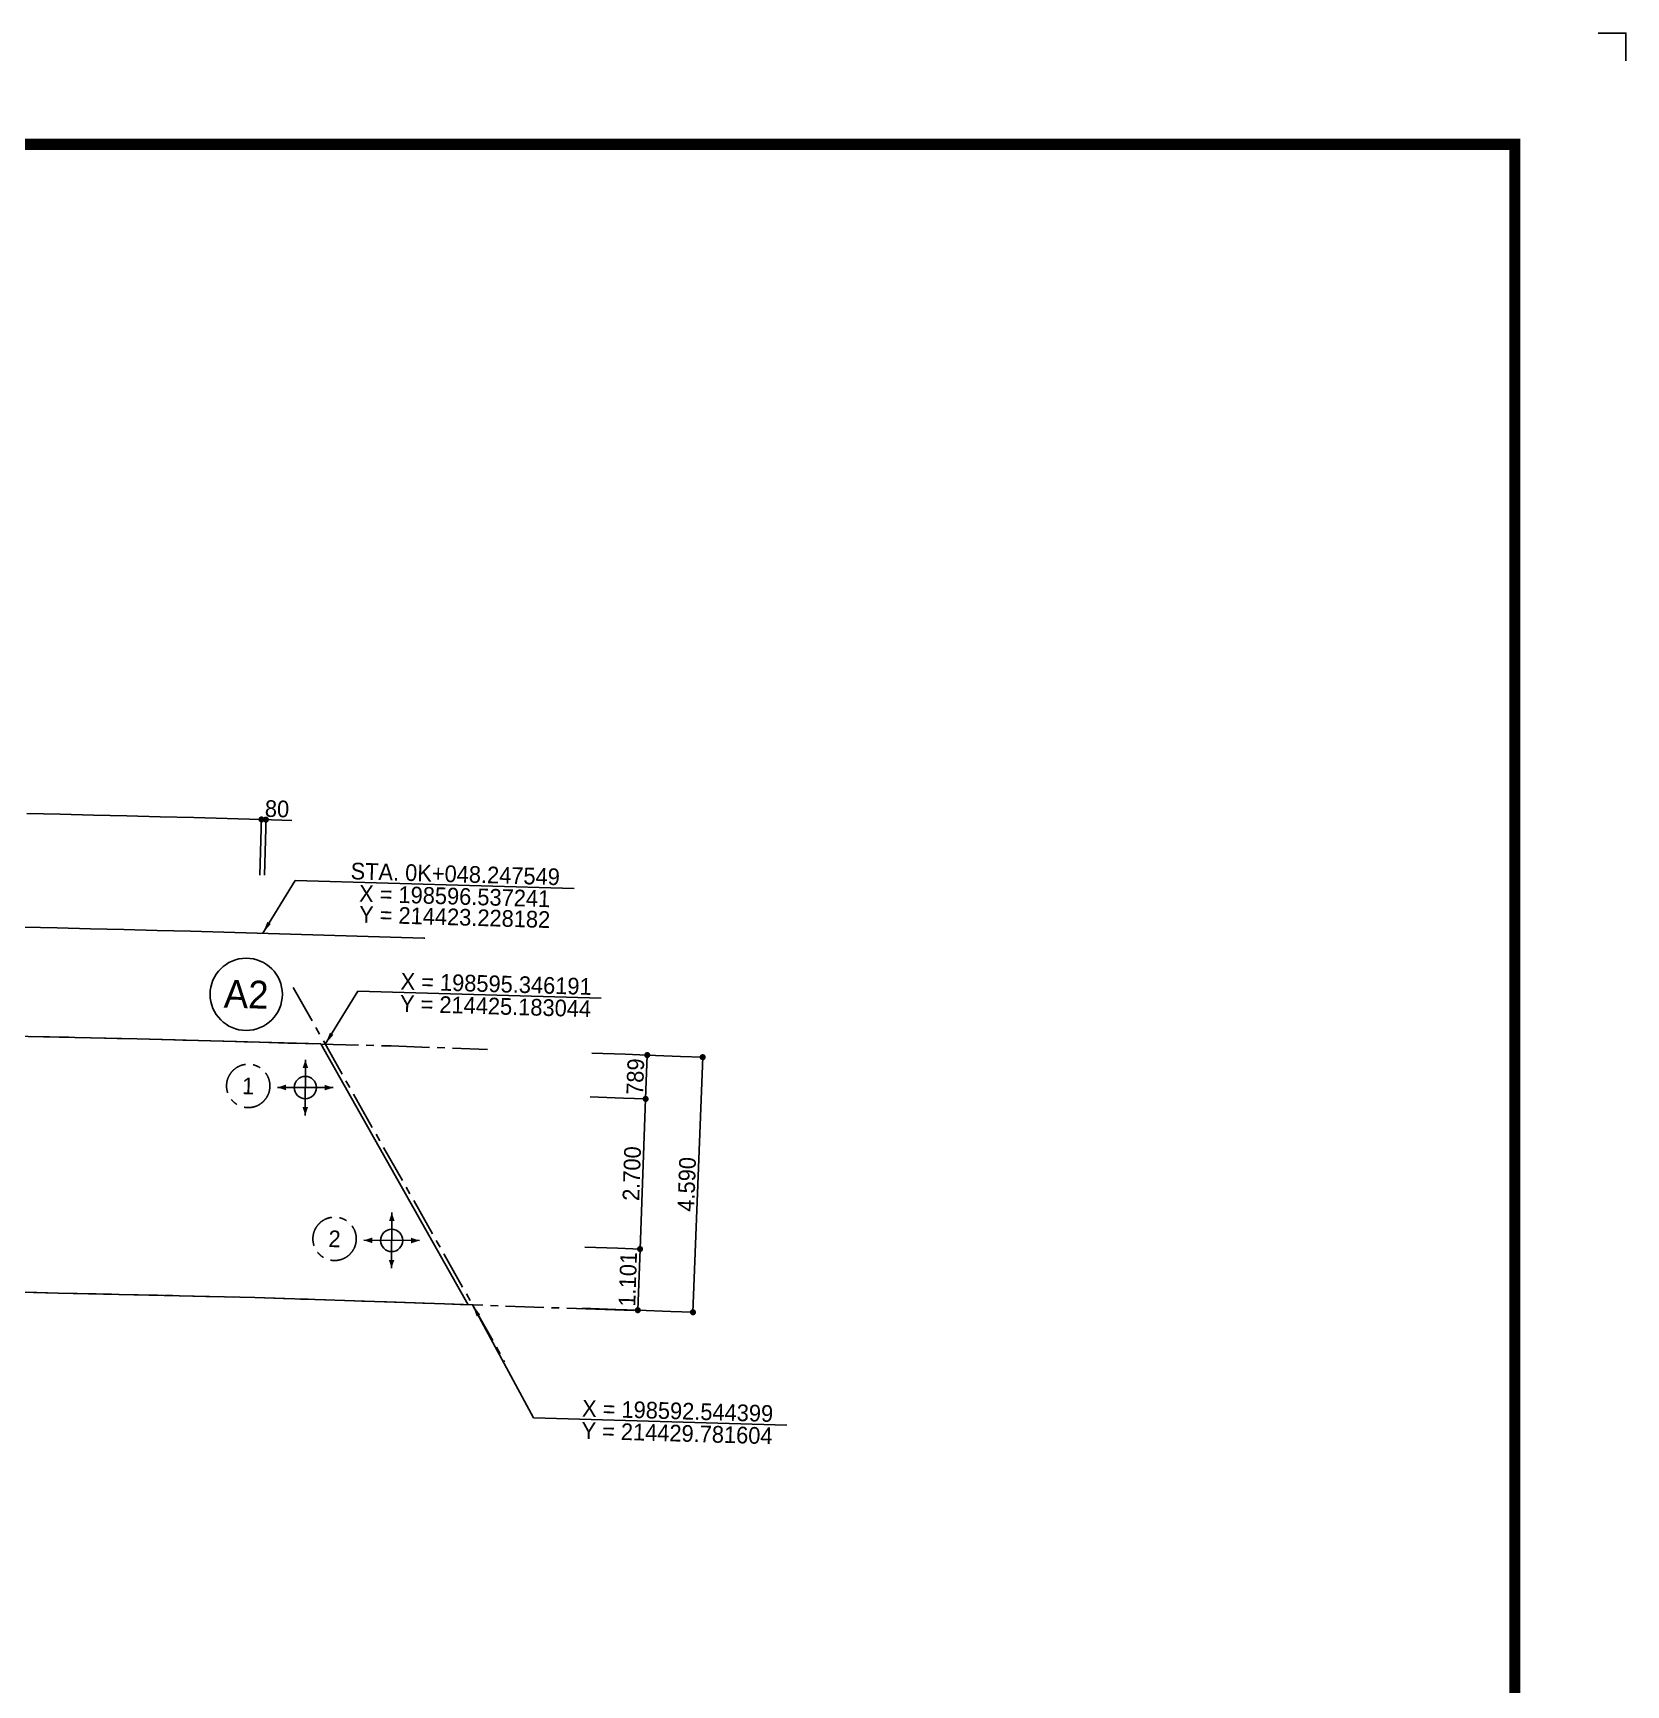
# Model space of a CAD drawing. Header units: feet. Extents: x 0 to 84100, y 0 to 59400.
# Drawn here: x 55453 to 84100, y 29700 to 59400 of the extents above; entities that cross this region are included whole.
import ezdxf
from ezdxf.enums import TextEntityAlignment as Align

# ---------------------------------------------------------------- set-up
doc = ezdxf.new("R2010")
doc.units = ezdxf.units.FT
doc.header["$LTSCALE"] = 550
doc.header["$MEASUREMENT"] = 0
doc.linetypes.add('A-CENTR01', pattern=[2, 1.25, -0.25, 0.25, -0.25])
for name, color, linetype in [('CS-CNTL', 1, 'A-CENTR01'), ('CS-CONC-LEAN', 3, 'CONTINUOUS'), ('CS-CONC-MAJR', 4, 'CONTINUOUS'), ('CS-CONC-REFR', 4, 'A-CENTR01'), ('CS-DIML', 1, 'CONTINUOUS'), ('CS-DIMT', 3, 'CONTINUOUS'), ('CX-BORD-LIN1', 4, 'CONTINUOUS'), ('CX-BORD-LIN2', 3, 'CONTINUOUS'), ('CX-BORD-TEX2', 7, 'CONTINUOUS'), ('CX-BORD-TEX3', 6, 'CONTINUOUS'), ('CX-MISC', 2, 'CONTINUOUS'), ('CZ-TEX2', 3, 'CONTINUOUS')]:
    doc.layers.add(name, color=color, linetype=linetype)
doc.styles.add('A_STANDARD', font='')
doc.styles.add('TB_TEXT', font='')
doc.styles.add('TB_WBTXT', font='')
doc.styles.add('TB_WMTXT', font='')
doc.styles.get('A_STANDARD').set_extended_font_data('Dotum')
doc.styles.get('TB_TEXT').set_extended_font_data('DotumChe')
doc.styles.get('TB_WBTXT').set_extended_font_data('Dotum')
doc.styles.get('TB_WMTXT').set_extended_font_data('DotumChe')

# ---------------------------------------------------------------- blocks, each defined once
blk = doc.blocks.new('CZDIMD1-2')
at = {"layer": 'CS-DIML', "const_width": 0.5}
blk.add_lwpolyline([(0.25, 0, 1), (-0.25, 0, 1)], format="xyb", close=True, dxfattribs=at)
blk = doc.blocks.new('CXBLKA1-KHCA')
at = {"layer": 'CX-BORD-LIN1', "const_width": 2}
blk.add_lwpolyline([(796, 0), (0, 0), (0, 554), (796, 554)], close=True, dxfattribs=at)
at = {"layer": 'CX-MISC'}
blk.add_line((811, 574), (816, 574), dxfattribs=at)
blk.add_lwpolyline([(811, 574), (816, 574), (816, 569)], dxfattribs=at)
at = {"layer": 'CX-BORD-LIN1', "style": 'TB_TEXT'}
for tag, height, p in [('TR_RNUM5', 3, (285.11, 32.64)), ('TR_RDAT5', 3.5, (317.5, 33)), ('TR_DGN5', 3.5, (451.12, 33)), ('TR_CHK5', 3.5, (491.12, 33)), ('TR_APP5', 3.5, (531.12, 33)), ('TR_RNUM4', 3, (285.11, 26.64)), ('TR_RDAT4', 3.5, (317.5, 27)), ('TR_DGN4', 3.5, (451.12, 27)), ('TR_CHK4', 3.5, (491.12, 27)), ('TR_APP4', 3.5, (531.12, 27)), ('TR_RNUM3', 3, (285.11, 20.64)), ('TR_RDAT3', 3.5, (317.5, 21)), ('TR_DGN3', 3.5, (451.12, 21)), ('TR_CHK3', 3.5, (491.12, 21)), ('TR_APP3', 3.5, (531.12, 21)), ('TR_RNUM2', 3, (285.11, 14.64)), ('TR_RDAT2', 3.5, (317.5, 15)), ('TR_DGN2', 3.5, (451.12, 15)), ('TR_CHK2', 3.5, (491.12, 15)), ('TR_APP2', 3.5, (531.12, 15)), ('TR_RNUM1', 3, (285.11, 8.64)), ('TR_RDAT1', 3.5, (317.5, 9)), ('TR_DGN1', 3.5, (451.12, 9)), ('TR_CHK1', 3.5, (491.12, 9)), ('TR_APP1', 3.5, (531.12, 9))]:
    blk.add_attdef(tag, text='', height=height, dxfattribs=at).set_placement(p, align=Align.MIDDLE_CENTER)
for tag, p in [('TR_RCON5', (342.3, 33)), ('TR_RCON4', (342.3, 27)), ('TR_RCON3', (342.3, 21)), ('TR_RCON2', (342.3, 15)), ('TR_RCON1', (342.3, 9))]:
    blk.add_attdef(tag, text='', height=3.5, dxfattribs=at).set_placement(p, align=Align.MIDDLE_LEFT)
at = {"layer": 'CX-BORD-LIN2', "style": 'TB_TEXT'}
blk.add_attdef('TD_VERSION', text='', height=3, rotation=90, dxfattribs=at).set_placement((800.5, 48.01), align=Align.MIDDLE_CENTER)
at = {"layer": 'CX-BORD-TEX2', "style": 'TB_WMTXT'}
for tag, height, p in [('TB_CNAME', 5, (15.34, 531.83)), ('TB_CSCOP', 4, (16.63, 523.83))]:
    blk.add_attdef(tag, text='', height=height, dxfattribs=at).set_placement(p, align=Align.BOTTOM_LEFT)
at = {"layer": 'CX-BORD-TEX2', "style": 'TB_WBTXT'}
for tag, height, p in [('TB_MTITIL', 10, (398, 533.33)), ('TB_STITL', 7, (398, 518.33))]:
    blk.add_attdef(tag, text='', height=height, dxfattribs=at).set_placement(p, align=Align.MIDDLE_CENTER)
at = {"layer": 'CX-BORD-TEX3', "style": 'TB_TEXT'}
for tag, height, p in [('TD_LNDST', 4.5, (215, 31.5)), ('TD_DSECT', 4.5, (605.5, 31.5)), ('TD_DDIST', 4.5, (654.5, 31.5)), ('TD_DNAME_TOP', 4.5, (755, 27.96)), ('TD_CSECT', 4.5, (605.5, 22.5)), ('TD_CDIST', 4.5, (654.5, 22.5)), ('TD_DNAME_MAIN', 4.5, (755, 21.47)), ('TD_CCOMP', 4.5, (215, 13.59)), ('TD_HSCAL', 4.5, (620.88, 13.75)), ('TD_VSCAL', 4.5, (656.86, 13.75)), ('TD_DNAME_BOT', 3, (755, 15.25)), ('TD_FIELD', 4.5, (180, 5.13)), ('TD_CSTEP', 4.5, (250.74, 5.13)), ('TD_DWGCODE', 4.5, (637, 4.79)), ('TD_DWGNO', 4.5, (755, 5))]:
    blk.add_attdef(tag, text='', height=height, dxfattribs=at).set_placement(p, align=Align.MIDDLE_CENTER)
for tag, height, width, p in [('TD_DCOMP', 4.5, 0.95, (215, 22.59)), ('TD_CNAME', 5, 0.78, (65, 7.6))]:
    blk.add_attdef(tag, text='', height=height, dxfattribs=dict(at, width=width)).set_placement(p, align=Align.MIDDLE_CENTER)

msp = doc.modelspace()

# ---------------------------------------------------------------- linework, layer by layer
at = {"layer": 'CS-CNTL'}
for p, q in [((60134, 42239), (63935, 35513)), ((53210, 41410), (57323, 41316)), ((57323, 41316), (61896, 41188)), ((61896, 41188), (63628, 41127)), ((53132, 36811), (55902, 36747)), ((55902, 36747), (59441, 36666)), ((59441, 36666), (62853, 36552)), ((62853, 36552), (65570, 36455)), ((65570, 36455), (66277, 36430))]:
    msp.add_line(p, q, dxfattribs=at)
msp.add_lwpolyline([(55287, 43325), (55887, 43311), (56486, 43297), (57086, 43282), (57686, 43266), (58286, 43250), (58886, 43234), (59485, 43217), (60085, 43200), (60685, 43182), (61285, 43164), (61884, 43145), (62484, 43126), (62501, 43125)], dxfattribs=at)
at = {"layer": 'CS-CONC-LEAN'}
for p, q in [((60348, 39941), (60351, 40941)), ((59850, 40442), (60850, 40439)), ((61900, 37192), (61906, 38192)), ((61403, 37694), (62403, 37689))]:
    msp.add_line(p, q, dxfattribs=at)
for centre in [(60350, 40441), (61903, 37692)]:
    msp.add_circle(centre, 200, dxfattribs=at)
for points in [[(60351, 40941), (60301, 40791), (60351, 40941), (60401, 40791)], [(59850, 40442), (60000, 40392), (59850, 40442), (60000, 40492)], [(60850, 40439), (60700, 40390), (60850, 40439), (60700, 40490)], [(60348, 39941), (60299, 40091), (60348, 39941), (60399, 40091)], [(61906, 38192), (61855, 38042), (61906, 38192), (61955, 38041)], [(61403, 37694), (61553, 37644), (61403, 37694), (61553, 37744)], [(62403, 37689), (62253, 37640), (62403, 37689), (62253, 37740)], [(61900, 37192), (61851, 37342), (61900, 37192), (61951, 37341)]]:
    msp.add_solid(points, dxfattribs=at)
at = {"layer": 'CS-CONC-MAJR'}
for p, q in [((53210, 41410), (57323, 41316)), ((57323, 41316), (60629, 41224)), ((60629, 41224), (63278, 36536)), ((53132, 36811), (55902, 36747)), ((55902, 36747), (59441, 36666)), ((59441, 36666), (62853, 36552)), ((62853, 36552), (63278, 36536))]:
    msp.add_line(p, q, dxfattribs=at)
at = {"layer": 'CS-CONC-REFR'}
for centre in [(59323, 40470), (60876, 37721)]:
    msp.add_circle(centre, 390, dxfattribs=at)
at = {"layer": 'CS-DIML'}
for p, q in [((59533, 44261), (59563, 45311)), ((59613, 44259), (59643, 45309)), ((59583, 43214), (60168, 44164)), ((60168, 44164), (65185, 44020)), ((60709, 41221), (61294, 42171)), ((61294, 42171), (65668, 42046)), ((66470, 40236), (66499, 41025)), ((67321, 36401), (67496, 40987)), ((66369, 37538), (66470, 40236)), ((66329, 36438), (66369, 37538)), ((63359, 36534), (64456, 34501)), ((64456, 34501), (69011, 34371))]:
    msp.add_line(p, q, dxfattribs=at)
for points in [[(55339, 45369), (55940, 45355), (56541, 45341), (57141, 45326), (57742, 45311), (58342, 45295), (58943, 45278), (59544, 45261), (59561, 45261)], [(59561, 45261), (60109, 45245)], [(65502, 41061), (66100, 41039), (66499, 41025)], [(66499, 41025), (67097, 41002), (67496, 40987)], [(65473, 40273), (66071, 40251), (66470, 40236)], [(65376, 37574), (65972, 37553), (66369, 37538)], [(65337, 36474), (65932, 36453), (66329, 36438)], [(66329, 36438), (66924, 36416), (67321, 36401)]]:
    msp.add_lwpolyline(points, dxfattribs=at)
for points in [[(59583, 43214), (59729, 43382), (59583, 43214), (59667, 43421)], [(60709, 41221), (60856, 41390), (60709, 41221), (60793, 41428)], [(63359, 36534), (63431, 36323), (63359, 36534), (63496, 36357)]]:
    msp.add_solid(points, dxfattribs=at)
at = {"layer": 'CZ-TEX2'}
msp.add_circle((59287, 42117), 650, dxfattribs=at)

# ---------------------------------------------------------------- block references
at = {"layer": 'CS-DIML', "xscale": 109.9999999999972, "yscale": 109.9999999999972, "zscale": 109.9999999999972, "rotation": 330.8275649999991}
for p in [(59561, 45261), (59561, 45261), (59641, 45259), (66499, 41025), (67496, 40987), (66470, 40236), (66470, 40236), (66369, 37538), (66369, 37538), (66329, 36438), (67321, 36401)]:
    msp.add_blockref('CZDIMD1-2', p, dxfattribs=at)
at = {"layer": 'CX-MISC', "xscale": 100, "yscale": 100, "zscale": 100}
msp.add_blockref('CXBLKA1-KHCA', (2500, 2000), dxfattribs=at)

# ---------------------------------------------------------------- texts
at = {"layer": 'CS-CONC-REFR', "style": 'A_STANDARD'}
for s, p in [('1', (59318, 40320)), ('2', (60872, 37571))]:
    msp.add_text(s, height=300, rotation=358.3588, dxfattribs=at).set_placement(p, align=Align.CENTER)
at = {"layer": 'CS-DIMT', "style": 'A_STANDARD'}
for s, rotation, p in [('80', 358.3444, (59837, 45303)), ('STA. 0K+048.247549', 358.3588, (63042, 44132)), ('X = 198596.537241', 358.3588, (63031, 43732)), ('Y = 214423.228182', 358.3588, (63031, 43358)), ('X = 198595.346191', 358.3588, (63777, 42155)), ('Y = 214425.183044', 358.3588, (63766, 41755)), ('789', 448.073, (66434, 40632)), ('2.700', 448.073, (66370, 38889)), ('4.590', 448.073, (67359, 38696)), ('1.101', 448.073, (66299, 36990)), ('X = 198592.544399', 358.3588, (67041, 34477)), ('Y = 214429.781604', 358.3588, (67030, 34077))]:
    msp.add_text(s, height=300, rotation=rotation, dxfattribs=at).set_placement(p, align=Align.CENTER)
at = {"layer": 'CZ-TEX2', "style": 'A_STANDARD'}
msp.add_text('A2', height=500, rotation=358.3588, dxfattribs=at).set_placement((59280, 41868), align=Align.CENTER)

doc.saveas('drawing.dxf')
